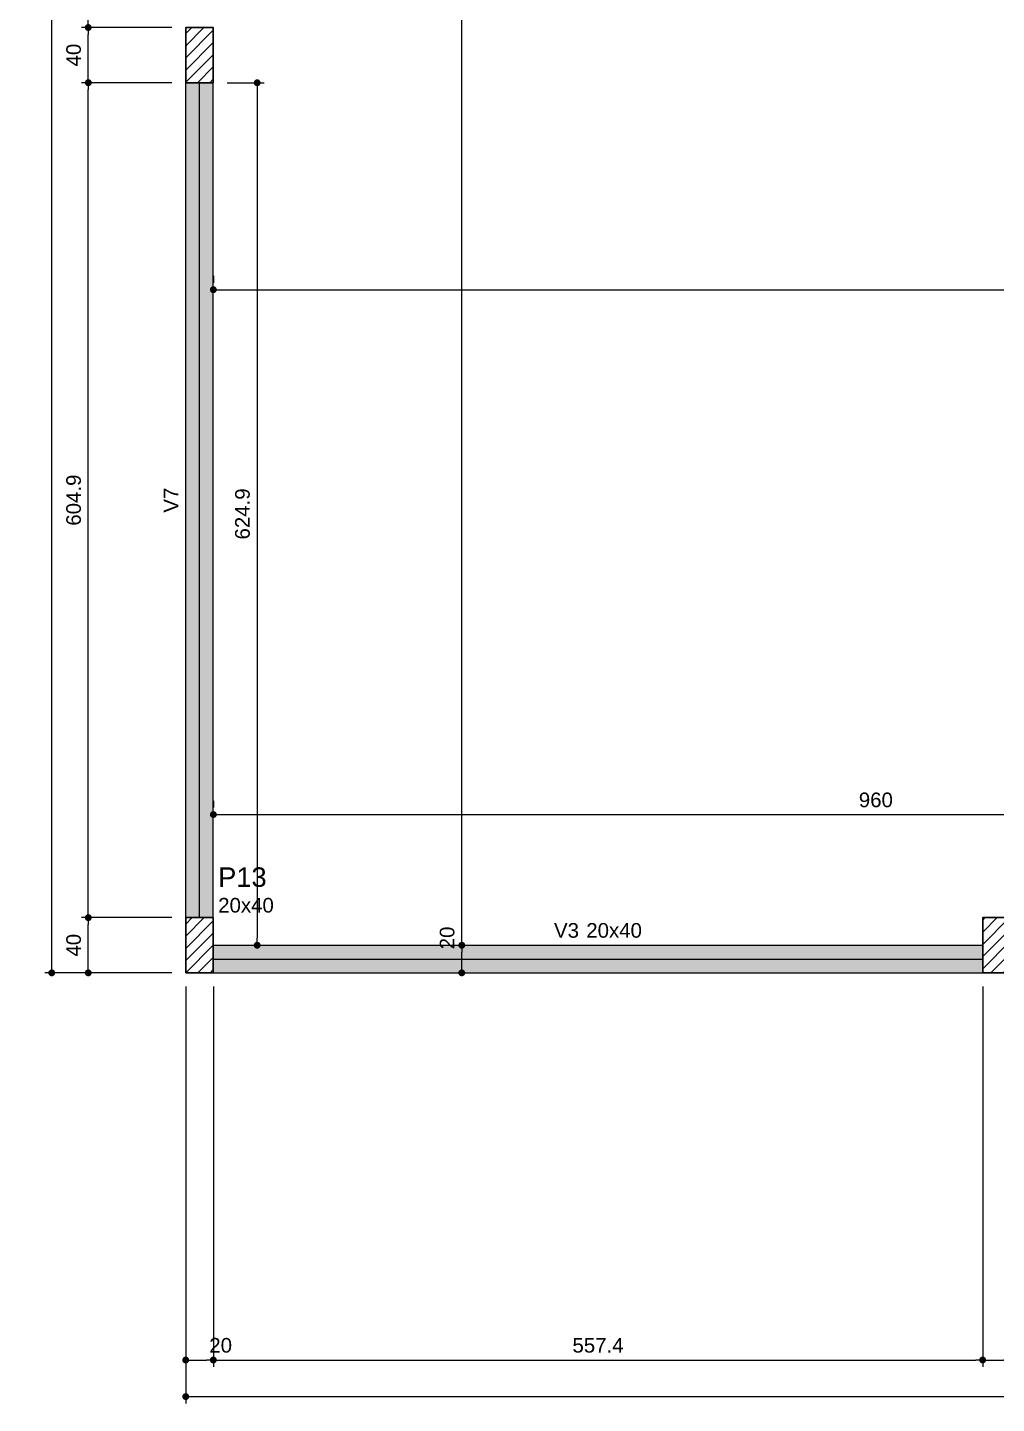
# Model space of a CAD drawing. Header units: millimetres. Extents: x 180 to 11148, y -1598 to 1045.
# Drawn here: x 1701.83 to 1715.87, y -5.03 to 14.91 of the extents above; entities that cross this region are included whole.
import ezdxf

# ---------------------------------------------------------------- set-up
doc = ezdxf.new("R2010")
doc.units = ezdxf.units.MM
doc.header["$MEASUREMENT"] = 0
for name, color, linetype, lineweight in [('FO-Cotas', 5, 'Continuous', 5), ('FO-Eixos', 5, 'Continuous', 5), ('FO-Hachura pilar que passa', 19, 'Continuous', 5), ('FO-Hachura viga', 43, 'Continuous', 5), ('FO-Pilares', 4, 'Continuous', 30), ('FO-Textos das vigas', 7, 'Continuous', 5), ('FO-Textos dos pilares', 7, 'Continuous', 5), ('FO-Vigas', 1, 'Continuous', 20)]:
    doc.layers.add(name, color=color, linetype=linetype, lineweight=lineweight)
doc.styles.add('Arial', font='arial.ttf')
doc.dimstyles.new('UM_50.000000', dxfattribs={"dimtxt": 0.18, "dimasz": 0.1, "dimexe": 0.1, "dimexo": 0.2, "dimgap": 0, "dimtad": 1, "dimtih": 1, "dimtoh": 1, "dimdec": 1, "dimlfac": 50, "dimzin": 0, "dimdsep": 46, "dimtxsty": 'Standard', "dimcen": 0.09, "dimdle": 0.1, "dimadec": 1, "dimazin": 2, "dimtfac": 1, "dimtdec": 4, "dimtofl": 0, "dimtmove": 0, "dimatfit": 3, "dimfxl": 1, "dimtolj": 1, "dimarcsym": 0})
pattern_1 = [(45, (1704.12265, 1.2133), (-0.08838835, 0.08838835), [])]

# ---------------------------------------------------------------- blocks, each defined once
blk = doc.blocks.new('_Dot')
at = {"color": 0, "linetype": 'ByBlock', "lineweight": -2}
blk.add_line((-0.5, 0), (-1, 0), dxfattribs=at)
at = {"color": 0, "linetype": 'ByBlock', "const_width": 0.5}
blk.add_lwpolyline([(-0.25, 0, 1), (0.25, 0, 1)], format="xyb", close=True, dxfattribs=at)
blk = doc.blocks.new('*D493')
at = {"layer": 'Defpoints', "color": 0, "transparency": 16777216}
for p in [(1704.123, 1.213), (1704.523, 1.213), (1704.523, -4.398)]:
    blk.add_point(p, dxfattribs=at)
at = {"layer": 'FO-Cotas', "color": 0, "lineweight": -2, "transparency": 16777216}
for p, q in [((1704.123, 1.013), (1704.123, -4.498)), ((1704.523, 1.013), (1704.523, -4.498)), ((1704.223, -4.398), (1704.423, -4.398))]:
    blk.add_line(p, q, dxfattribs=at)
at = {"layer": 'FO-Cotas', "color": 0, "lineweight": -2, "transparency": 16777216, "xscale": 0.1000000014901161, "yscale": 0.1000000014901161, "zscale": 0.1000000014901161, "rotation": 180}
blk.add_blockref('_Dot', (1704.123, -4.398), dxfattribs=at)
at = {"layer": 'FO-Cotas', "color": 0, "lineweight": -2, "transparency": 16777216, "xscale": 0.1000000014901161, "yscale": 0.1000000014901161, "zscale": 0.1000000014901161}
blk.add_blockref('_Dot', (1704.523, -4.398), dxfattribs=at)
at = {"layer": 'FO-Cotas', "transparency": 16777216, "insert": (1704.629, -4.186), "char_height": 0.2118, "attachment_point": 5, "rotation": 0.0057, "style": 'Arial'}
blk.add_mtext('\\A1;20', dxfattribs=at)
blk = doc.blocks.new('*D494')
at = {"layer": 'Defpoints', "color": 0, "transparency": 16777216}
for p in [(1704.523, 1.213), (1715.671, 1.213), (1715.671, -4.398)]:
    blk.add_point(p, dxfattribs=at)
at = {"layer": 'FO-Cotas', "color": 0, "lineweight": -2, "transparency": 16777216}
for p, q in [((1704.523, 1.013), (1704.523, -4.498)), ((1715.671, 1.013), (1715.671, -4.498)), ((1704.623, -4.398), (1715.571, -4.398))]:
    blk.add_line(p, q, dxfattribs=at)
at = {"layer": 'FO-Cotas', "color": 0, "lineweight": -2, "transparency": 16777216, "xscale": 0.1000000014901161, "yscale": 0.1000000014901161, "zscale": 0.1000000014901161, "rotation": 180}
blk.add_blockref('_Dot', (1704.523, -4.398), dxfattribs=at)
at = {"layer": 'FO-Cotas', "color": 0, "lineweight": -2, "transparency": 16777216, "xscale": 0.1000000014901161, "yscale": 0.1000000014901161, "zscale": 0.1000000014901161}
blk.add_blockref('_Dot', (1715.671, -4.398), dxfattribs=at)
at = {"layer": 'FO-Cotas', "transparency": 16777216, "insert": (1710.097, -4.186), "char_height": 0.2118, "attachment_point": 5, "rotation": 0.0057, "style": 'Arial'}
blk.add_mtext('\\A1;557.4', dxfattribs=at)
blk = doc.blocks.new('*D495')
at = {"layer": 'Defpoints', "color": 0, "transparency": 16777216}
for p in [(1715.671, 1.213), (1716.071, 1.213), (1716.071, -4.398)]:
    blk.add_point(p, dxfattribs=at)
at = {"layer": 'FO-Cotas', "color": 0, "lineweight": -2, "transparency": 16777216}
for p, q in [((1715.671, 1.013), (1715.671, -4.498)), ((1716.071, 1.013), (1716.071, -4.498)), ((1715.771, -4.398), (1715.971, -4.398))]:
    blk.add_line(p, q, dxfattribs=at)
at = {"layer": 'FO-Cotas', "color": 0, "lineweight": -2, "transparency": 16777216, "xscale": 0.1000000014901161, "yscale": 0.1000000014901161, "zscale": 0.1000000014901161, "rotation": 180}
blk.add_blockref('_Dot', (1715.671, -4.398), dxfattribs=at)
at = {"layer": 'FO-Cotas', "color": 0, "lineweight": -2, "transparency": 16777216, "xscale": 0.1000000014901161, "yscale": 0.1000000014901161, "zscale": 0.1000000014901161}
blk.add_blockref('_Dot', (1716.071, -4.398), dxfattribs=at)
at = {"layer": 'FO-Cotas', "transparency": 16777216, "insert": (1716.177, -4.186), "char_height": 0.2118, "attachment_point": 5, "rotation": 0.0057, "style": 'Arial'}
blk.add_mtext('\\A1;20', dxfattribs=at)
blk = doc.blocks.new('*D504')
at = {"layer": 'Defpoints', "color": 0, "transparency": 16777216}
for p in [(1758.718, 14.912), (1704.123, 1.213), (1758.718, -4.928)]:
    blk.add_point(p, dxfattribs=at)
at = {"layer": 'FO-Cotas', "color": 0, "lineweight": -2, "transparency": 16777216}
for p, q in [((1758.718, 14.712), (1758.718, -5.028)), ((1704.123, 1.013), (1704.123, -5.028)), ((1704.223, -4.928), (1758.618, -4.928))]:
    blk.add_line(p, q, dxfattribs=at)
at = {"layer": 'FO-Cotas', "color": 0, "lineweight": -2, "transparency": 16777216, "xscale": 0.1000000014901161, "yscale": 0.1000000014901161, "zscale": 0.1000000014901161, "rotation": 180}
blk.add_blockref('_Dot', (1704.123, -4.928), dxfattribs=at)
at = {"layer": 'FO-Cotas', "color": 0, "lineweight": -2, "transparency": 16777216, "xscale": 0.1000000014901161, "yscale": 0.1000000014901161, "zscale": 0.1000000014901161}
blk.add_blockref('_Dot', (1758.718, -4.928), dxfattribs=at)
at = {"layer": 'FO-Cotas', "transparency": 16777216, "insert": (1731.421, -4.716), "char_height": 0.2118, "attachment_point": 5, "rotation": 0.0057, "style": 'Arial'}
blk.add_mtext('\\A1;2729.8', dxfattribs=at)
blk = doc.blocks.new('*D506')
at = {"layer": 'Defpoints', "color": 0, "transparency": 16777216}
for p in [(1702.711, 2.013), (1704.123, 2.013), (1704.123, 1.213)]:
    blk.add_point(p, dxfattribs=at)
at = {"layer": 'FO-Cotas', "color": 0, "lineweight": -2, "transparency": 16777216}
for p, q in [((1703.923, 2.013), (1702.611, 2.013)), ((1702.711, 1.313), (1702.711, 1.913)), ((1703.923, 1.213), (1702.611, 1.213))]:
    blk.add_line(p, q, dxfattribs=at)
at = {"layer": 'FO-Cotas', "color": 0, "lineweight": -2, "transparency": 16777216, "xscale": 0.1000000014901161, "yscale": 0.1000000014901161, "zscale": 0.1000000014901161}
for p, rotation in [((1702.711, 2.013), 90), ((1702.711, 1.213), 270)]:
    blk.add_blockref('_Dot', p, dxfattribs=dict(at, rotation=rotation))
at = {"layer": 'FO-Cotas', "transparency": 16777216, "insert": (1702.499, 1.613), "char_height": 0.2118, "attachment_point": 5, "rotation": 90, "style": 'Arial'}
blk.add_mtext('\\A1;40', dxfattribs=at)
blk = doc.blocks.new('*D507')
at = {"layer": 'Defpoints', "color": 0, "transparency": 16777216}
for p in [(1702.711, 14.112), (1704.123, 14.112), (1704.123, 2.013)]:
    blk.add_point(p, dxfattribs=at)
at = {"layer": 'FO-Cotas', "color": 0, "lineweight": -2, "transparency": 16777216}
for p, q in [((1703.923, 14.112), (1702.611, 14.112)), ((1702.711, 2.113), (1702.711, 14.012)), ((1703.923, 2.013), (1702.611, 2.013))]:
    blk.add_line(p, q, dxfattribs=at)
at = {"layer": 'FO-Cotas', "color": 0, "lineweight": -2, "transparency": 16777216, "xscale": 0.1000000014901161, "yscale": 0.1000000014901161, "zscale": 0.1000000014901161}
for p, rotation in [((1702.711, 14.112), 90), ((1702.711, 2.013), 270)]:
    blk.add_blockref('_Dot', p, dxfattribs=dict(at, rotation=rotation))
at = {"layer": 'FO-Cotas', "transparency": 16777216, "insert": (1702.499, 8.063), "char_height": 0.2118, "attachment_point": 5, "rotation": 90, "style": 'Arial'}
blk.add_mtext('\\A1;604.9', dxfattribs=at)
blk = doc.blocks.new('*D508')
at = {"layer": 'Defpoints', "color": 0, "transparency": 16777216}
for p in [(1702.711, 14.912), (1704.123, 14.912), (1704.123, 14.112)]:
    blk.add_point(p, dxfattribs=at)
at = {"layer": 'FO-Cotas', "color": 0, "lineweight": -2, "transparency": 16777216}
for p, q in [((1703.923, 14.912), (1702.611, 14.912)), ((1702.711, 14.212), (1702.711, 14.812)), ((1703.923, 14.112), (1702.611, 14.112))]:
    blk.add_line(p, q, dxfattribs=at)
at = {"layer": 'FO-Cotas', "color": 0, "lineweight": -2, "transparency": 16777216, "xscale": 0.1000000014901161, "yscale": 0.1000000014901161, "zscale": 0.1000000014901161}
for p, rotation in [((1702.711, 14.912), 90), ((1702.711, 14.112), 270)]:
    blk.add_blockref('_Dot', p, dxfattribs=dict(at, rotation=rotation))
at = {"layer": 'FO-Cotas', "transparency": 16777216, "insert": (1702.499, 14.512), "char_height": 0.2118, "attachment_point": 5, "rotation": 90, "style": 'Arial'}
blk.add_mtext('\\A1;40', dxfattribs=at)
blk = doc.blocks.new('*D509')
at = {"layer": 'Defpoints', "color": 0, "transparency": 16777216}
for p in [(1702.711, 27.108), (1704.123, 27.108), (1704.123, 14.912)]:
    blk.add_point(p, dxfattribs=at)
at = {"layer": 'FO-Cotas', "color": 0, "lineweight": -2, "transparency": 16777216}
for p, q in [((1703.923, 27.108), (1702.611, 27.108)), ((1702.711, 15.012), (1702.711, 27.008)), ((1703.923, 14.912), (1702.611, 14.912))]:
    blk.add_line(p, q, dxfattribs=at)
at = {"layer": 'FO-Cotas', "color": 0, "lineweight": -2, "transparency": 16777216, "xscale": 0.1000000014901161, "yscale": 0.1000000014901161, "zscale": 0.1000000014901161}
for p, rotation in [((1702.711, 27.108), 90), ((1702.711, 14.912), 270)]:
    blk.add_blockref('_Dot', p, dxfattribs=dict(at, rotation=rotation))
at = {"layer": 'FO-Cotas', "transparency": 16777216, "insert": (1702.499, 21.01), "char_height": 0.2118, "attachment_point": 5, "rotation": 90, "style": 'Arial'}
blk.add_mtext('\\A1;609.8', dxfattribs=at)
blk = doc.blocks.new('*D513')
at = {"layer": 'Defpoints', "color": 0, "transparency": 16777216}
for p in [(1702.181, 40.811), (1704.123, 40.811), (1704.123, 1.213)]:
    blk.add_point(p, dxfattribs=at)
at = {"layer": 'FO-Cotas', "color": 0, "lineweight": -2, "transparency": 16777216}
for p, q in [((1703.923, 40.811), (1702.081, 40.811)), ((1702.181, 1.313), (1702.181, 40.711)), ((1703.923, 1.213), (1702.081, 1.213))]:
    blk.add_line(p, q, dxfattribs=at)
at = {"layer": 'FO-Cotas', "color": 0, "lineweight": -2, "transparency": 16777216, "xscale": 0.1000000014901161, "yscale": 0.1000000014901161, "zscale": 0.1000000014901161}
for p, rotation in [((1702.181, 40.811), 90), ((1702.181, 1.213), 270)]:
    blk.add_blockref('_Dot', p, dxfattribs=dict(at, rotation=rotation))
at = {"layer": 'FO-Cotas', "transparency": 16777216, "insert": (1701.969, 21.012), "char_height": 0.2118, "attachment_point": 5, "rotation": 90, "style": 'Arial'}
blk.add_mtext('\\A1;1979.9', dxfattribs=at)
blk = doc.blocks.new('*D530')
at = {"layer": 'Defpoints', "color": 0, "transparency": 16777216}
for p in [(1704.523, 3.507), (1723.722, 3.507), (1723.722, 3.507)]:
    blk.add_point(p, dxfattribs=at)
at = {"layer": 'FO-Cotas', "color": 0, "lineweight": -2, "transparency": 16777216}
for p, q in [((1704.523, 3.707), (1704.523, 3.607)), ((1723.722, 3.707), (1723.722, 3.607)), ((1704.623, 3.507), (1723.622, 3.507))]:
    blk.add_line(p, q, dxfattribs=at)
at = {"layer": 'FO-Cotas', "color": 0, "lineweight": -2, "transparency": 16777216, "xscale": 0.1000000014901161, "yscale": 0.1000000014901161, "zscale": 0.1000000014901161, "rotation": 180}
blk.add_blockref('_Dot', (1704.523, 3.507), dxfattribs=at)
at = {"layer": 'FO-Cotas', "color": 0, "lineweight": -2, "transparency": 16777216, "xscale": 0.1000000014901161, "yscale": 0.1000000014901161, "zscale": 0.1000000014901161}
blk.add_blockref('_Dot', (1723.722, 3.507), dxfattribs=at)
at = {"layer": 'FO-Cotas', "transparency": 16777216, "insert": (1714.123, 3.718), "char_height": 0.2118, "attachment_point": 5, "rotation": 0.0057, "style": 'Arial'}
blk.add_mtext('\\A1;960', dxfattribs=at)
blk = doc.blocks.new('*D540')
at = {"layer": 'Defpoints', "color": 0, "transparency": 16777216}
for p in [(1704.523, 11.112), (1758.318, 11.112), (1758.318, 11.112)]:
    blk.add_point(p, dxfattribs=at)
at = {"layer": 'FO-Cotas', "color": 0, "lineweight": -2, "transparency": 16777216}
for p, q in [((1704.523, 11.312), (1704.523, 11.212)), ((1758.318, 11.312), (1758.318, 11.212)), ((1704.623, 11.112), (1758.218, 11.112))]:
    blk.add_line(p, q, dxfattribs=at)
at = {"layer": 'FO-Cotas', "color": 0, "lineweight": -2, "transparency": 16777216, "xscale": 0.1000000014901161, "yscale": 0.1000000014901161, "zscale": 0.1000000014901161, "rotation": 180}
blk.add_blockref('_Dot', (1704.523, 11.112), dxfattribs=at)
at = {"layer": 'FO-Cotas', "color": 0, "lineweight": -2, "transparency": 16777216, "xscale": 0.1000000014901161, "yscale": 0.1000000014901161, "zscale": 0.1000000014901161}
blk.add_blockref('_Dot', (1758.318, 11.112), dxfattribs=at)
at = {"layer": 'FO-Cotas', "transparency": 16777216, "insert": (1731.42, 11.324), "char_height": 0.2118, "attachment_point": 5, "rotation": 0.0057, "style": 'Arial'}
blk.add_mtext('\\A1;2689.8', dxfattribs=at)
blk = doc.blocks.new('*D547')
at = {"layer": 'Defpoints', "color": 0, "transparency": 16777216}
for p in [(1708.123, 1.613), (1708.123, 1.613), (1708.123, 1.213)]:
    blk.add_point(p, dxfattribs=at)
at = {"layer": 'FO-Cotas', "color": 0, "lineweight": -2, "transparency": 16777216}
for p, q in [((1707.923, 1.613), (1708.023, 1.613)), ((1708.123, 1.313), (1708.123, 1.513)), ((1707.923, 1.213), (1708.023, 1.213))]:
    blk.add_line(p, q, dxfattribs=at)
at = {"layer": 'FO-Cotas', "color": 0, "lineweight": -2, "transparency": 16777216, "xscale": 0.1000000014901161, "yscale": 0.1000000014901161, "zscale": 0.1000000014901161}
for p, rotation in [((1708.123, 1.613), 90), ((1708.123, 1.213), 270)]:
    blk.add_blockref('_Dot', p, dxfattribs=dict(at, rotation=rotation))
at = {"layer": 'FO-Cotas', "transparency": 16777216, "insert": (1707.911, 1.719), "char_height": 0.2118, "attachment_point": 5, "rotation": 90, "style": 'Arial'}
blk.add_mtext('\\A1;20', dxfattribs=at)
blk = doc.blocks.new('*D548')
at = {"layer": 'Defpoints', "color": 0, "transparency": 16777216}
for p in [(1708.123, 40.411), (1708.123, 40.411), (1708.123, 1.613)]:
    blk.add_point(p, dxfattribs=at)
at = {"layer": 'FO-Cotas', "color": 0, "lineweight": -2, "transparency": 16777216}
for p, q in [((1707.923, 40.411), (1708.023, 40.411)), ((1708.123, 1.713), (1708.123, 40.311)), ((1707.923, 1.613), (1708.023, 1.613))]:
    blk.add_line(p, q, dxfattribs=at)
at = {"layer": 'FO-Cotas', "color": 0, "lineweight": -2, "transparency": 16777216, "xscale": 0.1000000014901161, "yscale": 0.1000000014901161, "zscale": 0.1000000014901161}
for p, rotation in [((1708.123, 40.411), 90), ((1708.123, 1.613), 270)]:
    blk.add_blockref('_Dot', p, dxfattribs=dict(at, rotation=rotation))
at = {"layer": 'FO-Cotas', "transparency": 16777216, "insert": (1707.911, 21.012), "char_height": 0.2118, "attachment_point": 5, "rotation": 90, "style": 'Arial'}
blk.add_mtext('\\A1;1939.9', dxfattribs=at)
blk = doc.blocks.new('*D577')
at = {"layer": 'Defpoints', "color": 0, "transparency": 16777216}
for p in [(1704.523, 14.112), (1704.523, 1.613), (1705.158, 1.613)]:
    blk.add_point(p, dxfattribs=at)
at = {"layer": 'FO-Cotas', "color": 0, "lineweight": -2, "transparency": 16777216}
for p, q in [((1704.723, 14.112), (1705.258, 14.112)), ((1705.158, 14.012), (1705.158, 1.713)), ((1704.723, 1.613), (1705.258, 1.613))]:
    blk.add_line(p, q, dxfattribs=at)
at = {"layer": 'FO-Cotas', "color": 0, "lineweight": -2, "transparency": 16777216, "xscale": 0.1000000014901161, "yscale": 0.1000000014901161, "zscale": 0.1000000014901161}
for p, rotation in [((1705.158, 14.112), 90), ((1705.158, 1.613), 270)]:
    blk.add_blockref('_Dot', p, dxfattribs=dict(at, rotation=rotation))
at = {"layer": 'FO-Cotas', "transparency": 16777216, "insert": (1704.946, 7.863), "char_height": 0.2118, "attachment_point": 5, "rotation": 90, "style": 'Arial'}
blk.add_mtext('\\A1;624.9', dxfattribs=at)

msp = doc.modelspace()

# ---------------------------------------------------------------- hatches: boundary and pattern name
at = {"layer": 'FO-Hachura pilar que passa', "linetype": 'Continuous'}
h = msp.add_hatch(dxfattribs=at)
h.set_pattern_fill('ANSI31', color=256, style=0)
h.set_pattern_definition(pattern_1)
h.paths.add_polyline_path([(1704.1226, 14.1119), (1704.3226, 14.1119), (1704.5226, 14.1119), (1704.5226, 14.5119), (1704.5226, 14.9119), (1704.3226, 14.9119), (1704.1226, 14.9119), (1704.1226, 14.5119)])
h = msp.add_hatch(dxfattribs=at)
h.set_pattern_fill('ANSI31', color=256, style=0)
h.set_pattern_definition(pattern_1)
h.paths.add_polyline_path([(1704.1226, 1.2133), (1704.3226, 1.2133), (1704.5226, 1.2133), (1704.5226, 1.6133), (1704.5226, 2.0133), (1704.3226, 2.0133), (1704.1226, 2.0133), (1704.1226, 1.6133)])
h = msp.add_hatch(dxfattribs=at)
h.set_pattern_fill('ANSI31', color=256, style=0)
h.set_pattern_definition(pattern_1)
h.paths.add_polyline_path([(1715.6708, 1.2133), (1715.8708, 1.2133), (1716.0708, 1.2133), (1716.0708, 1.6133), (1716.0708, 2.0133), (1715.8708, 2.0133), (1715.6708, 2.0133), (1715.6708, 1.6133)])
at = {"layer": 'FO-Hachura viga', "linetype": 'Continuous'}
for points in [[(1704.5226, 14.1119), (1704.5226, 14.1119), (1704.1226, 14.1119), (1704.1226, 2.0133), (1704.5226, 2.0133), (1704.5226, 14.1119)], [(1715.6708, 1.6133), (1715.6708, 1.6133), (1704.5226, 1.6133), (1704.5226, 1.2133), (1715.6708, 1.2133), (1715.6708, 1.6133)]]:
    msp.add_hatch(color=256, dxfattribs=at).paths.add_polyline_path(points)

# ---------------------------------------------------------------- linework, layer by layer
at = {"layer": 'FO-Eixos'}
for p, q in [((1704.3226, 2.0133), (1704.3226, 14.1119)), ((1704.5226, 1.4133), (1715.6708, 1.4133))]:
    msp.add_line(p, q, dxfattribs=at)
at = {"layer": 'FO-Pilares'}
for points in [[(1704.1226, 14.1119), (1704.3226, 14.1119), (1704.5226, 14.1119), (1704.5226, 14.5119), (1704.5226, 14.9119), (1704.3226, 14.9119), (1704.1226, 14.9119), (1704.1226, 14.5119), (1704.1226, 14.1119)], [(1704.1226, 1.2133), (1704.3226, 1.2133), (1704.5226, 1.2133), (1704.5226, 1.6133), (1704.5226, 2.0133), (1704.3226, 2.0133), (1704.1226, 2.0133), (1704.1226, 1.6133), (1704.1226, 1.2133)], [(1715.6708, 1.2133), (1715.8708, 1.2133), (1716.0708, 1.2133), (1716.0708, 1.6133), (1716.0708, 2.0133), (1715.8708, 2.0133), (1715.6708, 2.0133), (1715.6708, 1.6133), (1715.6708, 1.2133)]]:
    msp.add_lwpolyline(points, close=True, dxfattribs=at)
at = {"layer": 'FO-Vigas'}
for p, q in [((1704.1226, 2.0133), (1704.1226, 14.1119)), ((1704.5226, 2.0133), (1704.5226, 14.1119)), ((1704.5226, 1.6133), (1715.6708, 1.6133)), ((1704.5226, 1.2133), (1715.6708, 1.2133))]:
    msp.add_line(p, q, dxfattribs=at)

# ---------------------------------------------------------------- texts
at = {"layer": 'FO-Textos das vigas', "linetype": 'Continuous', "insert": (1704.0167, 8.0626), "char_height": 0.2118, "width": 0.730885, "attachment_point": 8, "rotation": 90, "line_spacing_factor": 0.798, "style": 'Arial'}
msp.add_mtext('V7', dxfattribs=at)
at = {"layer": 'FO-Textos das vigas', "linetype": 'Continuous', "char_height": 0.2118, "line_spacing_factor": 0.798, "style": 'Arial'}
for s, insert, width, attachment_point in [('V3', (1709.8211, 1.7192), 0.730885, 9), ('20x40', (1709.927, 1.7192), 1.621923, 7)]:
    msp.add_mtext(s, dxfattribs=dict(at, insert=insert, width=width, attachment_point=attachment_point))
at = {"layer": 'FO-Textos dos pilares', "linetype": 'Continuous', "attachment_point": 7, "line_spacing_factor": 0.798, "style": 'Arial'}
for s, insert, char_height, width in [('P13', (1704.5932, 2.4545), 0.2824, 1.40989), ('20x40', (1704.5932, 2.0839), 0.2118, 1.621923)]:
    msp.add_mtext(s, dxfattribs=dict(at, insert=insert, char_height=char_height, width=width))

# ---------------------------------------------------------------- dimensions: what is measured, and where the dimension line sits
at = {"layer": 'FO-Cotas'}
for base, p1, p2, picture, middle in [((1702.1811, 40.8107), (1704.1226, 1.2133), (1704.1226, 40.8107), '*D513', (1701.9693, 21.012)), ((1708.1226, 40.4107), (1708.1226, 1.6133), (1708.1226, 40.4107), '*D548', (1707.9108, 21.012)), ((1702.7106, 27.1079), (1704.1226, 14.9119), (1704.1226, 27.1079), '*D509', (1702.4988, 21.0099)), ((1702.7106, 14.9119), (1704.1226, 14.1119), (1704.1226, 14.9119), '*D508', (1702.4988, 14.5119)), ((1702.7106, 14.1119), (1704.1226, 2.0133), (1704.1226, 14.1119), '*D507', (1702.4988, 8.0626)), ((1705.158, 1.6133), (1704.5226, 14.1119), (1704.5226, 1.6133), '*D577', (1704.9462, 7.8626)), ((1702.7106, 2.0133), (1704.1226, 1.2133), (1704.1226, 2.0133), '*D506', (1702.4988, 1.6133)), ((1708.1226, 1.6133), (1708.1226, 1.2133), (1708.1226, 1.6133), '*D547', (1707.9108, 1.7192))]:
    dim = msp.add_linear_dim(base=base, p1=p1, p2=p2, angle=90, dimstyle='UM_50.000000', override={"dimtxt": 0.2118, "dimasz": 0.1, "dimexe": 0.1, "dimexo": 0.2, "dimtad": 1, "dimtih": 0, "dimtoh": 0, "dimdec": 1, "dimlfac": 50, "dimzin": 8, "dimtxsty": 'Arial', "dimblk": 'Dot', "dimblk1": 'Dot', "dimblk2": 'Dot', "dimsah": 1, "dimdle": 0.1, "dimse1": 0, "dimse2": 0, "dimclrt": 256, "dimadec": 1, "dimazin": 3, "dimtmove": 2, "dimldrblk": 'Dot'}, dxfattribs=at)
    dim.commit()
    dim.dimension.update_dxf_attribs({"geometry": picture, "text_midpoint": middle, "dimtype": 160, "text_rotation": 90})
for base, p1, p2, picture, middle in [((1758.7184, -4.9276), (1704.1226, 1.2133), (1758.7184, 14.9119), '*D504', (1731.4205, -4.7158)), ((1758.3178, 11.1119), (1704.5226, 11.1119), (1758.3178, 11.1119), '*D540', (1731.4202, 11.3237)), ((1723.7224, 3.5067), (1704.5226, 3.5067), (1723.7224, 3.5067), '*D530', (1714.1225, 3.7185)), ((1704.5226, -4.3981), (1704.1226, 1.2133), (1704.5226, 1.2133), '*D493', (1704.6285, -4.1863)), ((1715.6708, -4.3981), (1704.5226, 1.2133), (1715.6708, 1.2133), '*D494', (1710.0967, -4.1863)), ((1716.0708, -4.3981), (1715.6708, 1.2133), (1716.0708, 1.2133), '*D495', (1716.1767, -4.1863))]:
    dim = msp.add_linear_dim(base=base, p1=p1, p2=p2, dimstyle='UM_50.000000', override={"dimtxt": 0.2118, "dimasz": 0.1, "dimexe": 0.1, "dimexo": 0.2, "dimtad": 1, "dimtih": 0, "dimtoh": 0, "dimdec": 1, "dimlfac": 50, "dimzin": 8, "dimtxsty": 'Arial', "dimblk": 'Dot', "dimblk1": 'Dot', "dimblk2": 'Dot', "dimsah": 1, "dimdle": 0.1, "dimse1": 0, "dimse2": 0, "dimclrt": 256, "dimadec": 1, "dimazin": 3, "dimtmove": 2, "dimldrblk": 'Dot'}, dxfattribs=at)
    dim.commit()
    dim.dimension.update_dxf_attribs({"geometry": picture, "text_midpoint": middle, "dimtype": 160, "text_rotation": 0.00573})

doc.saveas('drawing.dxf')
